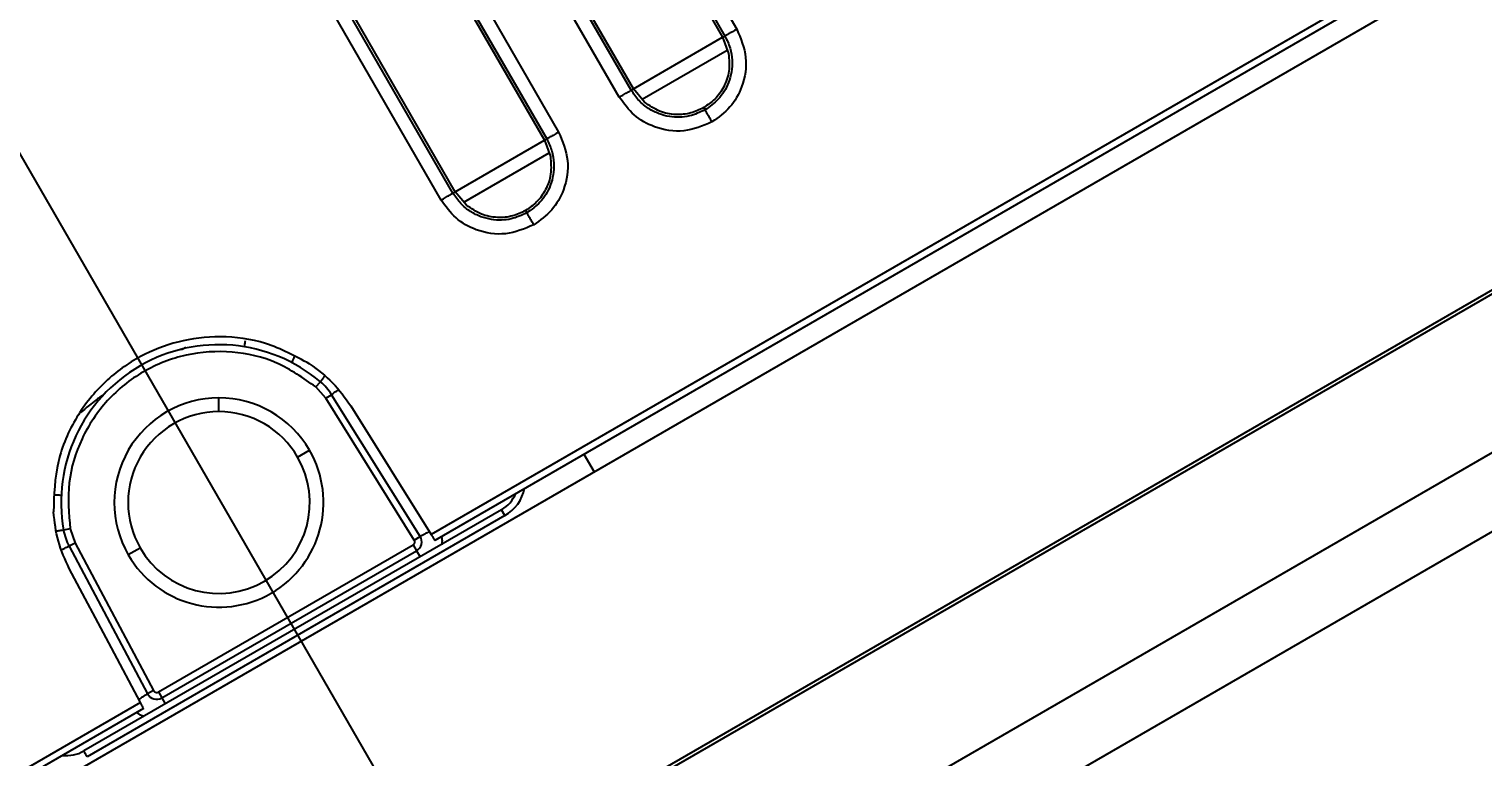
# Model space of a CAD drawing. Header units: millimetres. Extents: x 3916 to 10869, y 6515 to 11511.
# Drawn here: x 7016.14 to 7037.34, y 10246.83 to 10257.44 of the extents above; entities that cross this region are included whole.
import ezdxf

# ---------------------------------------------------------------- set-up
doc = ezdxf.new("R2010")
doc.units = ezdxf.units.MM
doc.header["$LTSCALE"] = 50
doc.header["$PDSIZE"] = -1
doc.linetypes.add('CENTERX2', pattern=[20.32, 12.7, -2.54, 2.54, -2.54])
doc.layers.add('CENTER_LINE', color=1, linetype='CENTERX2')
doc.layers.add('dim', color=4, linetype='Continuous', lineweight=18)
doc.styles.add('SLDTEXTSTYLE0', font='GULIM.TTC')
doc.dimstyles.new('ISO-25', dxfattribs={"dimtxt": 2.5, "dimasz": 2.5, "dimexe": 1.25, "dimexo": 0.625, "dimtad": 1, "dimtxsty": 'SLDTEXTSTYLE0', "dimcen": 2.5, "dimadec": 0, "dimazin": 0, "dimtfac": 1, "dimtmove": 0, "dimatfit": 3, "dimfxl": 0, "dimarcsym": 0})

# ---------------------------------------------------------------- blocks, each defined once
blk = doc.blocks.new('*D25')
at = {"layer": 'Defpoints', "color": 0}
for p in [(7076.309, 10374.327), (7037.279, 8872.803), (6982.133, 8777.288), (6894.787, 8441.677), (7076.309, 7240.741)]:
    blk.add_point(p, dxfattribs=at)
at = {"layer": 'dim', "color": 0, "lineweight": -2, "ltscale": 2}
blk.add_line((6975.883, 8766.463), (6798.441, 8459.124), dxfattribs=at)
blk.add_arc((7076.309, 8940.406), 530.736, 245.39976, 264.60024, dxfattribs=at)
at = {"layer": 'dim', "color": 0}
for points in [[(6859.194, 8465.247), (6851.55, 8450.437), (6810.941, 8480.775)], [(7025.972, 8403.701), (7026.757, 8420.349), (7076.309, 8409.669)]]:
    blk.add_solid(points, dxfattribs=at)
at = {"layer": 'dim', "color": 0, "insert": (6949.006, 8465.304), "char_height": 50, "attachment_point": 5, "rotation": 345, "style": 'SLDTEXTSTYLE0'}
blk.add_mtext('30%%d', dxfattribs=at)
blk = doc.blocks.new('*D36')
at = {"layer": 'Defpoints', "color": 0}
for p in [(6767.678, 10266.529), (7009.706, 10266.529), (7076.309, 9545.787)]:
    blk.add_point(p, dxfattribs=at)
at = {"layer": 'dim', "color": 0, "lineweight": -2, "ltscale": 2}
for p, q in [((6997.206, 10266.529), (6742.678, 10266.529)), ((6767.678, 9595.787), (6767.678, 10216.529)), ((7063.809, 9545.787), (6742.678, 9545.787))]:
    blk.add_line(p, q, dxfattribs=at)
at = {"layer": 'dim', "color": 0}
for points in [[(6776.012, 10216.529), (6759.345, 10216.529), (6767.678, 10266.529)], [(6759.345, 9595.787), (6776.012, 9595.787), (6767.678, 9545.787)]]:
    blk.add_solid(points, dxfattribs=at)
at = {"layer": 'dim', "color": 0, "insert": (6725.428, 9906.158), "char_height": 50, "attachment_point": 5, "rotation": 90, "style": 'SLDTEXTSTYLE0'}
blk.add_mtext('720,74', dxfattribs=at)
blk = doc.blocks.new('*D38')
at = {"layer": 'Defpoints', "color": 0}
for p in [(6978.468, 10706.054), (7076.309, 10374.327), (6982.133, 10314.286), (7037.279, 10218.771), (7076.309, 7240.741)]:
    blk.add_point(p, dxfattribs=at)
at = {"layer": 'dim', "color": 0, "lineweight": -2, "ltscale": 2}
for p, q in [((7076.309, 10386.827), (7076.309, 10739.614)), ((6975.883, 10325.111), (6782.087, 10660.777))]:
    blk.add_line(p, q, dxfattribs=at)
blk.add_arc((7076.309, 10151.168), 563.445, 95.08608, 114.91392, dxfattribs=at)
at = {"layer": 'dim', "color": 0}
for points in [[(7026.728, 10704.07), (7025.989, 10720.72), (7076.309, 10714.614)], [(6835.112, 10669.575), (6842.797, 10654.786), (6794.587, 10639.126)]]:
    blk.add_solid(points, dxfattribs=at)
at = {"layer": 'dim', "color": 0, "insert": (6920.417, 10732.965), "char_height": 50, "attachment_point": 5, "rotation": 15, "style": 'SLDTEXTSTYLE0'}
blk.add_mtext('30%%d', dxfattribs=at)
blk = doc.blocks.new('*D39')
at = {"layer": 'Defpoints', "color": 0}
for p in [(7142.913, 10504.327), (7142.913, 10266.529), (7076.309, 9817.851)]:
    blk.add_point(p, dxfattribs=at)
at = {"layer": 'dim', "color": 0, "lineweight": -2, "ltscale": 2}
for p, q in [((7076.309, 9830.351), (7076.309, 10529.327)), ((7142.913, 10279.029), (7142.913, 10529.327)), ((7026.309, 10504.327), (6976.309, 10504.327)), ((7076.309, 10504.327), (7142.913, 10504.327)), ((7192.913, 10504.327), (7399.013, 10504.327))]:
    blk.add_line(p, q, dxfattribs=at)
at = {"layer": 'dim', "color": 0}
for points in [[(7026.309, 10495.994), (7026.309, 10512.66), (7076.309, 10504.327)], [(7192.913, 10512.66), (7192.913, 10495.994), (7142.913, 10504.327)]]:
    blk.add_solid(points, dxfattribs=at)
at = {"layer": 'dim', "color": 0, "insert": (7320.963, 10546.577), "char_height": 50, "attachment_point": 5, "style": 'SLDTEXTSTYLE0'}
blk.add_mtext('66,6', dxfattribs=at)
blk = doc.blocks.new('*D40')
at = {"layer": 'Defpoints', "color": 0}
for p in [(7076.309, 10504.327), (7009.706, 10266.529), (7076.309, 9776.781)]:
    blk.add_point(p, dxfattribs=at)
at = {"layer": 'dim', "color": 0, "lineweight": -2, "ltscale": 2}
for p, q in [((7009.706, 10279.029), (7009.706, 10529.327)), ((7076.309, 9789.281), (7076.309, 10529.327)), ((7009.706, 10504.327), (6728.333, 10504.327)), ((6959.706, 10504.327), (6909.706, 10504.327)), ((7009.706, 10504.327), (7076.309, 10504.327)), ((7126.309, 10504.327), (7176.309, 10504.327))]:
    blk.add_line(p, q, dxfattribs=at)
at = {"layer": 'dim', "color": 0}
for points in [[(6959.706, 10495.994), (6959.706, 10512.66), (7009.706, 10504.327)], [(7126.309, 10512.66), (7126.309, 10495.994), (7076.309, 10504.327)]]:
    blk.add_solid(points, dxfattribs=at)
at = {"layer": 'dim', "color": 0, "insert": (6806.383, 10546.577), "char_height": 50, "attachment_point": 5, "style": 'SLDTEXTSTYLE0'}
blk.add_mtext('66,6', dxfattribs=at)

msp = doc.modelspace()

# ---------------------------------------------------------------- linework, layer by layer
at = {"color": 7, "linetype": 'Continuous', "lineweight": 25}
for p, q in [((7047.986, 10265.072), (7022.002, 10250.071)), ((7048.035, 10264.986), (7022.054, 10249.986)), ((7048.185, 10264.727), (6992.132, 10232.364)), ((7022.037, 10264.699), (7026.285, 10257.336)), ((7022.211, 10264.797), (7026.459, 10257.435)), ((7024.746, 10256.446), (7020.495, 10263.806)), ((7024.919, 10256.548), (7020.667, 10263.908)), ((7054.461, 10263.385), (6989.657, 10225.97)), ((7019.438, 10263.199), (7023.687, 10255.836)), ((7019.613, 10263.297), (7023.861, 10255.935)), ((7058.559, 10262.287), (6988.559, 10221.872)), ((7022.148, 10254.946), (7017.897, 10262.306)), ((7022.321, 10255.048), (7018.069, 10262.408)), ((7055.461, 10261.653), (6990.657, 10224.238)), ((7023.725, 10261.687), (7026.251, 10257.317)), ((7050.31, 10261.046), (6994.257, 10228.683)), ((7024.952, 10256.567), (7022.431, 10260.94)), ((7021.127, 10260.187), (7023.653, 10255.817)), ((7022.354, 10255.067), (7019.832, 10259.44)), ((7024.952, 10256.567), (7026.251, 10257.317)), ((7026.251, 10257.317), (7026.285, 10257.336)), ((7026.251, 10257.317), (7026.339, 10257.079)), ((7025.079, 10256.415), (7026.32, 10257.132)), ((7024.919, 10256.548), (7024.952, 10256.567)), ((7025.114, 10256.372), (7024.952, 10256.567)), ((7025.977, 10256.292), (7025.996, 10256.259)), ((7022.354, 10255.067), (7023.653, 10255.817)), ((7023.653, 10255.817), (7023.687, 10255.836)), ((7023.653, 10255.817), (7023.741, 10255.579)), ((7022.481, 10254.915), (7023.722, 10255.632)), ((7022.321, 10255.048), (7022.354, 10255.067)), ((7022.516, 10254.872), (7022.354, 10255.067)), ((7023.379, 10254.792), (7023.398, 10254.759)), ((7020.323, 10252.221), (7020.388, 10252.297)), ((7020.467, 10252.056), (7020.323, 10252.221)), ((7020.467, 10252.056), (7020.551, 10252.109)), ((7021.842, 10250.043), (7020.551, 10252.109)), ((7018.908, 10251.862), (7018.908, 10252.062)), ((7021.757, 10249.99), (7020.467, 10252.056)), ((7020.831, 10251.944), (7022.002, 10250.071)), ((7020.055, 10251.199), (7020.228, 10251.299)), ((7024.23, 10251.243), (7024.38, 10250.983)), ((7023.028, 10250.433), (7016.937, 10246.916)), ((7023.078, 10250.347), (7023.028, 10250.433)), ((7023.078, 10250.347), (7016.987, 10246.83)), ((7016.741, 10250.153), (7016.643, 10250.135)), ((7016.741, 10250.153), (7016.813, 10249.946)), ((7021.757, 10249.99), (7021.842, 10250.043)), ((7016.813, 10249.946), (7016.724, 10249.899)), ((7016.724, 10249.899), (7017.868, 10247.749)), ((7016.813, 10249.946), (7017.956, 10247.796)), ((7017.76, 10249.874), (7017.587, 10249.774)), ((7018.025, 10247.776), (7021.74, 10249.92)), ((7018.075, 10247.689), (7021.79, 10249.834)), ((7021.74, 10249.92), (7021.79, 10249.834)), ((7021.79, 10249.834), (7021.84, 10249.747)), ((7017.341, 10248.42), (7016.727, 10249.574)), ((7017.764, 10247.624), (7017.341, 10248.42)), ((7017.956, 10247.796), (7017.868, 10247.749)), ((7018.025, 10247.776), (7018.075, 10247.689)), ((7018.075, 10247.689), (7018.075, 10247.689)), ((7018.075, 10247.689), (7018.125, 10247.602)), ((7017.764, 10247.624), (6991.932, 10232.71)), ((7017.811, 10247.536), (6991.982, 10232.624))]:
    msp.add_line(p, q, dxfattribs=at)
for centre, radius, start, end in [((7018.908, 10250.537), 2.3, 49.9418, 190.0582), ((7017.039, 10252.345), 0.3, 300, 315.9424), ((7019.873, 10251.685), 0.8, 32, 49.9418), ((7018.908, 10250.537), 1.525, 90, 210), ((7018.908, 10250.537), 1.525, 30, 90), ((7018.908, 10250.537), 1.325, 90, 210), ((7018.908, 10250.537), 1.325, 30, 90), ((7018.908, 10250.537), 1.525, 210, 30), ((7018.908, 10250.537), 1.325, 210, 30), ((7022.778, 10250.866), 0.5, 300, 336.8699), ((7022.778, 10250.866), 0.6, 300, 348.1897), ((7017.431, 10250.275), 0.8, 190.0582, 208), ((7021.715, 10249.964), 0.15, 300, 32), ((7018, 10247.819), 0.15, 208, 300), ((7016.687, 10247.349), 0.5, 263.1301, 300)]:
    msp.add_arc(centre, radius, start, end, dxfattribs=at)
for points, knots in [([(7026.459, 10257.435), (7026.515, 10257.3), (7026.628, 10257.03), (7026.561, 10256.616), (7026.376, 10256.285), (7026.19, 10256.151), (7026.097, 10256.084)], [0, 0, 0, 0, 0.279632, 0.559248, 0.779623, 1, 1, 1, 1]), ([(7026.285, 10257.336), (7026.313, 10257.279), (7026.368, 10257.167), (7026.395, 10256.986), (7026.386, 10256.814), (7026.331, 10256.615), (7026.209, 10256.41), (7026.063, 10256.307), (7025.996, 10256.259)], [0, 0, 0, 0, 0.15501, 0.30151, 0.439495, 0.568963, 0.801355, 1, 1, 1, 1]), ([(7026.339, 10257.079), (7026.347, 10256.993), (7026.361, 10256.828), (7026.28, 10256.597), (7026.151, 10256.412), (7026.033, 10256.331), (7025.977, 10256.292)], [0, 0, 0, 0, 0.277723, 0.536992, 0.777764, 1, 1, 1, 1]), ([(7025.996, 10256.259), (7025.921, 10256.225), (7025.759, 10256.15), (7025.52, 10256.147), (7025.32, 10256.199), (7025.167, 10256.276), (7025.024, 10256.391), (7024.955, 10256.495), (7024.919, 10256.548)], [0, 0, 0, 0, 0.198645, 0.431036, 0.560504, 0.69849, 0.84499, 1, 1, 1, 1]), ([(7026.097, 10256.084), (7025.962, 10256.028), (7025.692, 10255.915), (7025.278, 10255.982), (7024.947, 10256.167), (7024.813, 10256.353), (7024.746, 10256.446)], [0, 0, 0, 0, 0.2796281, 0.5592426, 0.779619, 1, 1, 1, 1]), ([(7025.977, 10256.292), (7025.915, 10256.263), (7025.786, 10256.201), (7025.561, 10256.182), (7025.321, 10256.228), (7025.185, 10256.323), (7025.114, 10256.372)], [0, 0, 0, 0, 0.222236, 0.463008, 0.722277, 1, 1, 1, 1]), ([(7026.097, 10256.084), (7026.082, 10256.11), (7026.053, 10256.16), (7026.02, 10256.217), (7026, 10256.252), (7025.997, 10256.257), (7025.996, 10256.259)], [0, 0, 0, 0, 0.279615, 0.559262, 0.77963, 1, 1, 1, 1]), ([(7023.861, 10255.935), (7023.917, 10255.8), (7024.03, 10255.53), (7023.963, 10255.116), (7023.778, 10254.785), (7023.592, 10254.651), (7023.499, 10254.584)], [0, 0, 0, 0, 0.279632, 0.559248, 0.779623, 1, 1, 1, 1]), ([(7023.687, 10255.836), (7023.715, 10255.779), (7023.769, 10255.667), (7023.797, 10255.486), (7023.788, 10255.314), (7023.733, 10255.115), (7023.611, 10254.91), (7023.465, 10254.807), (7023.398, 10254.759)], [0, 0, 0, 0, 0.15501, 0.30151, 0.439495, 0.568963, 0.801355, 1, 1, 1, 1]), ([(7023.741, 10255.579), (7023.748, 10255.493), (7023.763, 10255.328), (7023.682, 10255.097), (7023.553, 10254.912), (7023.435, 10254.831), (7023.379, 10254.792)], [0, 0, 0, 0, 0.277723, 0.536992, 0.777764, 1, 1, 1, 1]), ([(7023.499, 10254.584), (7023.364, 10254.528), (7023.094, 10254.415), (7022.68, 10254.482), (7022.349, 10254.667), (7022.215, 10254.853), (7022.148, 10254.946)], [0, 0, 0, 0, 0.279628, 0.559243, 0.779619, 1, 1, 1, 1]), ([(7023.398, 10254.759), (7023.323, 10254.725), (7023.161, 10254.65), (7022.922, 10254.647), (7022.722, 10254.699), (7022.569, 10254.776), (7022.426, 10254.891), (7022.356, 10254.995), (7022.321, 10255.048)], [0, 0, 0, 0, 0.198645, 0.431036, 0.560504, 0.69849, 0.84499, 1, 1, 1, 1]), ([(7023.379, 10254.792), (7023.317, 10254.763), (7023.188, 10254.701), (7022.963, 10254.682), (7022.723, 10254.728), (7022.587, 10254.823), (7022.516, 10254.872)], [0, 0, 0, 0, 0.222236, 0.463008, 0.722277, 1, 1, 1, 1]), ([(7023.499, 10254.584), (7023.484, 10254.61), (7023.455, 10254.66), (7023.422, 10254.717), (7023.402, 10254.752), (7023.399, 10254.757), (7023.398, 10254.759)], [0, 0, 0, 0, 0.279615, 0.559262, 0.77963, 1, 1, 1, 1]), ([(7020.232, 10252.556), (7020.022, 10252.669), (7019.616, 10252.889), (7018.942, 10252.979), (7018.317, 10252.905), (7017.741, 10252.68), (7017.226, 10252.311), (7016.806, 10251.787), (7016.52, 10251.13), (7016.504, 10250.647), (7016.496, 10250.4)], [0, 0, 0, 0, 0.133323, 0.258731, 0.376214, 0.485763, 0.604265, 0.729477, 0.861391, 1, 1, 1, 1]), ([(7018.349, 10252.768), (7018.364, 10252.772), (7018.391, 10252.78), (7018.415, 10252.793), (7018.426, 10252.799)], [0, 0, 0, 0, 0.559905, 1, 1, 1, 1]), ([(7019.278, 10252.807), (7019.279, 10252.811), (7019.282, 10252.819), (7019.292, 10252.873), (7019.296, 10252.897)], [0, 0, 0, 0, 0.549157, 1, 1, 1, 1]), ([(7020.009, 10252.66), (7020.004, 10252.651), (7019.993, 10252.629), (7019.979, 10252.603), (7019.969, 10252.582), (7019.967, 10252.58), (7019.967, 10252.578)], [0, 0, 0, 0, 0.171301, 0.434735, 0.710947, 1, 1, 1, 1]), ([(7020.388, 10252.297), (7020.39, 10252.302), (7020.395, 10252.31), (7020.431, 10252.356), (7020.449, 10252.378)], [0, 0, 0, 0, 0.529282, 1, 1, 1, 1]), ([(7020.551, 10252.109), (7020.555, 10252.112), (7020.562, 10252.119), (7020.603, 10252.147), (7020.639, 10252.171), (7020.648, 10252.176)], [0, 0, 0, 0, 0.433387, 0.866774, 1, 1, 1, 1]), ([(7017.189, 10252.085), (7017.189, 10252.085), (7017.189, 10252.085), (7017.184, 10252.081), (7017.167, 10252.069), (7017.118, 10252.032), (7017.022, 10251.958), (7016.941, 10251.889), (7016.891, 10251.847)], [0, 0, 0, 0, 0.0168335, 0.0354784, 0.0823138, 0.2279502, 0.5206551, 1, 1, 1, 1]), ([(7016.61, 10250.64), (7016.608, 10250.64), (7016.605, 10250.641), (7016.582, 10250.642), (7016.554, 10250.643), (7016.53, 10250.644), (7016.52, 10250.645)], [0, 0, 0, 0, 0.289876, 0.567284, 0.832288, 1, 1, 1, 1]), ([(7016.543, 10250.123), (7016.553, 10250.124), (7016.592, 10250.131), (7016.631, 10250.136), (7016.639, 10250.135), (7016.643, 10250.135)], [0, 0, 0, 0, 0.16005, 0.580024, 1, 1, 1, 1]), ([(7021.975, 10250.113), (7021.956, 10250.103), (7021.92, 10250.083), (7021.882, 10250.063), (7021.851, 10250.046), (7021.845, 10250.044), (7021.842, 10250.043)], [0, 0, 0, 0, 0.2483589, 0.4682724, 0.6670725, 1, 1, 1, 1]), ([(7022.002, 10250.071), (7022.006, 10250.064), (7022.014, 10250.05), (7022.026, 10250.032), (7022.035, 10250.017), (7022.045, 10250.001), (7022.053, 10249.989), (7022.054, 10249.987), (7022.054, 10249.986)], [0, 0, 0, 0, 0.154621, 0.300843, 0.438661, 0.568072, 0.800688, 1, 1, 1, 1]), ([(7022.154, 10250.044), (7022.156, 10250.028), (7022.163, 10249.987), (7022.16, 10249.947), (7022.159, 10249.922)], [0, 0, 0, 0, 0.399148, 1, 1, 1, 1]), ([(7016.617, 10249.849), (7016.626, 10249.854), (7016.665, 10249.874), (7016.71, 10249.895), (7016.719, 10249.898), (7016.724, 10249.899)], [0, 0, 0, 0, 0.133226, 0.566613, 1, 1, 1, 1]), ([(7017.868, 10247.749), (7017.865, 10247.746), (7017.861, 10247.743), (7017.83, 10247.724), (7017.794, 10247.701), (7017.759, 10247.68), (7017.741, 10247.668)], [0, 0, 0, 0, 0.332942, 0.531738, 0.751642, 1, 1, 1, 1]), ([(7017.814, 10247.414), (7017.78, 10247.431), (7017.743, 10247.449), (7017.713, 10247.477), (7017.711, 10247.479)], [0, 0, 0, 0, 0.925527, 1, 1, 1, 1]), ([(7017.811, 10247.536), (7017.81, 10247.537), (7017.809, 10247.539), (7017.803, 10247.552), (7017.794, 10247.568), (7017.786, 10247.584), (7017.775, 10247.603), (7017.768, 10247.617), (7017.764, 10247.624)], [0, 0, 0, 0, 0.199312, 0.431928, 0.561339, 0.699157, 0.845379, 1, 1, 1, 1])]:
    msp.add_open_spline(points, degree=3, knots=knots, dxfattribs=at)
for points in [[(7026.459, 10257.435), (7026.437, 10257.422), (7026.392, 10257.396), (7026.335, 10257.364), (7026.295, 10257.341), (7026.288, 10257.338), (7026.285, 10257.336)], [(7024.746, 10256.446), (7024.769, 10256.459), (7024.813, 10256.485), (7024.87, 10256.518), (7024.91, 10256.542), (7024.916, 10256.546), (7024.919, 10256.548)], [(7023.861, 10255.935), (7023.838, 10255.922), (7023.794, 10255.896), (7023.737, 10255.864), (7023.696, 10255.841), (7023.69, 10255.838), (7023.687, 10255.836)], [(7022.148, 10254.946), (7022.171, 10254.959), (7022.215, 10254.985), (7022.272, 10255.018), (7022.312, 10255.042), (7022.318, 10255.046), (7022.321, 10255.048)], [(7020.323, 10252.221), (7020.139, 10252.35), (7019.77, 10252.608), (7019.102, 10252.761), (7018.425, 10252.719), (7017.79, 10252.472), (7017.259, 10252.046), (7016.884, 10251.481), (7016.683, 10250.825), (7016.722, 10250.377), (7016.741, 10250.153)], [(7020.232, 10252.556), (7020.348, 10252.471), (7020.581, 10252.299), (7020.748, 10252.062), (7020.831, 10251.944)], [(7016.727, 10249.574), (7016.666, 10249.706), (7016.545, 10249.968), (7016.513, 10250.256), (7016.496, 10250.4)], [(7021.74, 10249.92), (7021.743, 10249.922), (7021.748, 10249.926), (7021.755, 10249.933), (7021.76, 10249.942), (7021.764, 10249.952), (7021.765, 10249.961), (7021.765, 10249.972), (7021.762, 10249.981), (7021.759, 10249.987), (7021.757, 10249.99)], [(7017.956, 10247.796), (7017.958, 10247.793), (7017.961, 10247.787), (7017.969, 10247.78), (7017.977, 10247.774), (7017.986, 10247.771), (7017.996, 10247.769), (7018.006, 10247.769), (7018.016, 10247.771), (7018.022, 10247.774), (7018.025, 10247.776)], [(7016.987, 10246.83), (7016.98, 10246.841), (7016.967, 10246.864), (7016.95, 10246.892), (7016.939, 10246.912), (7016.937, 10246.915), (7016.937, 10246.916)]]:
    msp.add_open_spline(points, degree=3, dxfattribs=at)
at = {"layer": 'CENTER_LINE'}
msp.add_line((6982.133, 10314.286), (7037.279, 10218.771), dxfattribs=at)

# ---------------------------------------------------------------- dimensions: what is measured, and where the dimension line sits
at = {"layer": 'dim', "ltscale": 2}
dim = msp.add_angular_dim_2l(base=(6978.468, 10706.054), line1=((6982.133, 10314.286), (7037.279, 10218.771)), line2=((7076.309, 7240.741), (7076.309, 10374.327)), dimstyle='ISO-25', override={"dimscale": 20}, dxfattribs=at)
dim.commit()
dim.dimension.update_dxf_attribs({"geometry": '*D38', "text_midpoint": (6930.479, 10695.415), "dimtype": 162})
dim = msp.add_linear_dim(base=(7076.309, 10504.327), p1=(7009.706, 10266.529), p2=(7076.309, 9776.781), dimstyle='ISO-25', override={"dimscale": 20}, dxfattribs=at)
dim.commit()
dim.dimension.update_dxf_attribs({"geometry": '*D40', "text_midpoint": (6806.383, 10504.327), "dimtype": 160})
dim = msp.add_linear_dim(base=(7142.913, 10504.327), p1=(7076.309, 9817.851), p2=(7142.913, 10266.529), dimstyle='ISO-25', override={"dimscale": 20}, dxfattribs=at)
dim.commit()
dim.dimension.update_dxf_attribs({"geometry": '*D39', "text_midpoint": (7320.963, 10546.577)})
dim = msp.add_angular_dim_2l(base=(6894.787, 8441.677), line1=((6982.133, 8777.288), (7037.279, 8872.803)), line2=((7076.309, 7240.741), (7076.309, 10374.327)), dimstyle='ISO-25', override={"dimscale": 20}, dxfattribs=at)
dim.commit()
dim.dimension.update_dxf_attribs({"geometry": '*D25', "text_midpoint": (6949.006, 8465.304)})
dim = msp.add_linear_dim(base=(6767.678, 10266.529), p1=(7076.309, 9545.787), p2=(7009.706, 10266.529), angle=90, dimstyle='ISO-25', override={"dimscale": 20}, dxfattribs=at)
dim.commit()
dim.dimension.update_dxf_attribs({"geometry": '*D36', "text_midpoint": (6725.428, 9906.158)})

doc.saveas('drawing.dxf')
